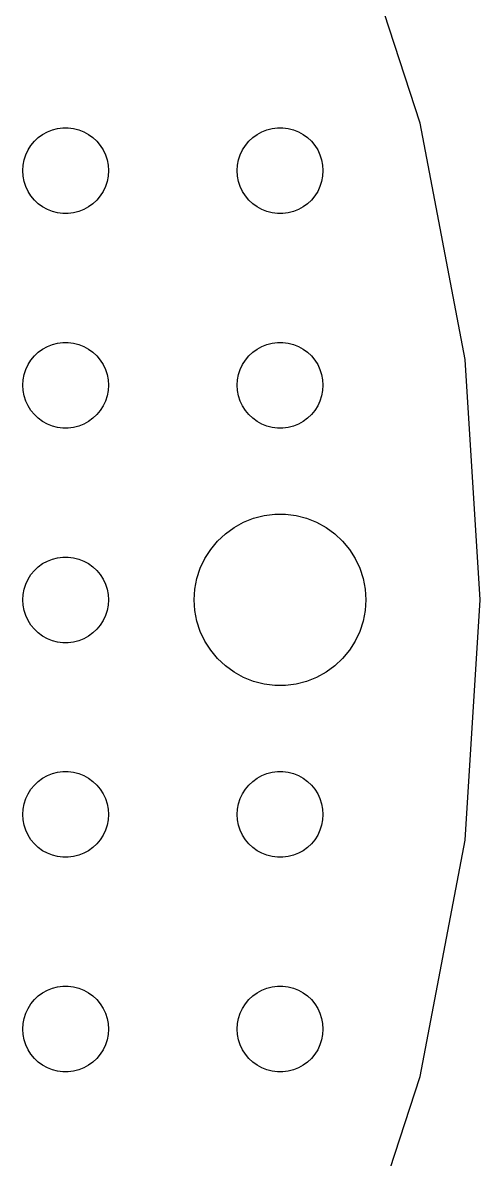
# Model space of a CAD drawing. Header units: metres. Extents: x -67 to 67, y -67 to 67.
# Drawn here: x 51 to 67, y -19.55 to 20.17 of the extents above; entities that cross this region are included whole.
import ezdxf

# ---------------------------------------------------------------- set-up
doc = ezdxf.new("R2010")
doc.units = ezdxf.units.M

msp = doc.modelspace()

# ---------------------------------------------------------------- linework, layer by layer
for p, q in [((64.8951, 16.6622), (62.295, 24.6643)), ((51.6963, 16.2665), (51.8613, 16.3572)), ((51.8613, 16.3572), (52.0365, 16.4266)), ((52.0365, 16.4266), (52.2189, 16.4734)), ((52.2189, 16.4734), (52.4058, 16.497)), ((52.4058, 16.497), (52.5942, 16.497)), ((52.5942, 16.497), (52.7811, 16.4734)), ((52.7811, 16.4734), (52.9635, 16.4266)), ((52.9635, 16.4266), (53.1387, 16.3572)), ((53.1387, 16.3572), (53.3037, 16.2665)), ((59.1963, 16.2665), (59.3613, 16.3572)), ((59.3613, 16.3572), (59.5365, 16.4266)), ((59.5365, 16.4266), (59.7189, 16.4734)), ((59.7189, 16.4734), (59.9058, 16.497)), ((59.9058, 16.497), (60.0942, 16.497)), ((60.0942, 16.497), (60.2811, 16.4734)), ((60.2811, 16.4734), (60.4635, 16.4266)), ((60.4635, 16.4266), (60.6387, 16.3572)), ((60.6387, 16.3572), (60.8037, 16.2665)), ((66.4717, 8.39732), (64.8951, 16.6622)), ((51.2865, 15.8817), (51.4065, 16.0268)), ((51.4065, 16.0268), (51.5439, 16.1558)), ((51.5439, 16.1558), (51.6963, 16.2665)), ((53.3037, 16.2665), (53.4561, 16.1558)), ((53.4561, 16.1558), (53.5934, 16.0268)), ((53.5934, 16.0268), (53.7135, 15.8817)), ((58.7865, 15.8817), (58.9065, 16.0268)), ((58.9065, 16.0268), (59.0439, 16.1558)), ((59.0439, 16.1558), (59.1963, 16.2665)), ((60.8037, 16.2665), (60.9561, 16.1558)), ((60.9561, 16.1558), (61.0934, 16.0268)), ((61.0934, 16.0268), (61.2135, 15.8817)), ((51.0471, 15.373), (51.1053, 15.5522)), ((51.1053, 15.5522), (51.1855, 15.7226)), ((51.1855, 15.7226), (51.2865, 15.8817)), ((53.7135, 15.8817), (53.8145, 15.7226)), ((53.8145, 15.7226), (53.8947, 15.5522)), ((53.8947, 15.5522), (53.9529, 15.373)), ((58.5471, 15.373), (58.6053, 15.5522)), ((58.6053, 15.5522), (58.6855, 15.7226)), ((58.6855, 15.7226), (58.7865, 15.8817)), ((61.2135, 15.8817), (61.3145, 15.7226)), ((61.3145, 15.7226), (61.3947, 15.5522)), ((61.3947, 15.5522), (61.4529, 15.373)), ((51, 15), (51.0118, 15.188)), ((51.0118, 15.188), (51.0471, 15.373)), ((53.9529, 15.373), (53.9882, 15.188)), ((53.9882, 15.188), (54, 15)), ((58.5, 15), (58.5118, 15.188)), ((58.5118, 15.188), (58.5471, 15.373)), ((61.4529, 15.373), (61.4882, 15.188)), ((61.4882, 15.188), (61.5, 15)), ((51.0118, 14.812), (51, 15)), ((51.0471, 14.627), (51.0118, 14.812)), ((53.9882, 14.812), (53.9529, 14.627)), ((54, 15), (53.9882, 14.812)), ((58.5118, 14.812), (58.5, 15)), ((58.5471, 14.627), (58.5118, 14.812)), ((61.4882, 14.812), (61.4529, 14.627)), ((61.5, 15), (61.4882, 14.812)), ((51.1053, 14.4478), (51.0471, 14.627)), ((51.1855, 14.2774), (51.1053, 14.4478)), ((53.8947, 14.4478), (53.8145, 14.2774)), ((53.9529, 14.627), (53.8947, 14.4478)), ((58.6053, 14.4478), (58.5471, 14.627)), ((58.6855, 14.2774), (58.6053, 14.4478)), ((61.3947, 14.4478), (61.3145, 14.2774)), ((61.4529, 14.627), (61.3947, 14.4478)), ((51.2865, 14.1183), (51.1855, 14.2774)), ((51.4065, 13.9732), (51.2865, 14.1183)), ((51.5439, 13.8442), (51.4065, 13.9732)), ((53.5934, 13.9732), (53.4561, 13.8442)), ((53.7135, 14.1183), (53.5934, 13.9732)), ((53.8145, 14.2774), (53.7135, 14.1183)), ((58.7865, 14.1183), (58.6855, 14.2774)), ((58.9065, 13.9732), (58.7865, 14.1183)), ((59.0439, 13.8442), (58.9065, 13.9732)), ((61.0934, 13.9732), (60.9561, 13.8442)), ((61.2135, 14.1183), (61.0934, 13.9732)), ((61.3145, 14.2774), (61.2135, 14.1183)), ((51.6963, 13.7335), (51.5439, 13.8442)), ((51.8613, 13.6427), (51.6963, 13.7335)), ((52.0365, 13.5734), (51.8613, 13.6427)), ((52.2189, 13.5266), (52.0365, 13.5734)), ((52.4058, 13.5029), (52.2189, 13.5266)), ((52.7811, 13.5266), (52.5942, 13.5029)), ((52.9635, 13.5734), (52.7811, 13.5266)), ((53.1387, 13.6427), (52.9635, 13.5734)), ((53.3037, 13.7335), (53.1387, 13.6427)), ((53.4561, 13.8442), (53.3037, 13.7335)), ((59.1963, 13.7335), (59.0439, 13.8442)), ((59.3613, 13.6427), (59.1963, 13.7335)), ((59.5365, 13.5734), (59.3613, 13.6427)), ((59.7189, 13.5266), (59.5365, 13.5734)), ((59.9058, 13.5029), (59.7189, 13.5266)), ((60.2811, 13.5266), (60.0942, 13.5029)), ((60.4635, 13.5734), (60.2811, 13.5266)), ((60.6387, 13.6427), (60.4635, 13.5734)), ((60.8037, 13.7335), (60.6387, 13.6427)), ((60.9561, 13.8442), (60.8037, 13.7335)), ((52.5942, 13.5029), (52.4058, 13.5029)), ((60.0942, 13.5029), (59.9058, 13.5029)), ((51.5439, 8.65576), (51.6963, 8.76648)), ((51.6963, 8.76648), (51.8613, 8.85724)), ((51.8613, 8.85724), (52.0365, 8.92657)), ((52.0365, 8.92657), (52.2189, 8.97342)), ((52.2189, 8.97342), (52.4058, 8.99704)), ((52.4058, 8.99704), (52.5942, 8.99704)), ((52.5942, 8.99704), (52.7811, 8.97342)), ((52.7811, 8.97342), (52.9635, 8.92657)), ((52.9635, 8.92657), (53.1387, 8.85724)), ((53.1387, 8.85724), (53.3037, 8.76648)), ((53.3037, 8.76648), (53.4561, 8.65576)), ((59.0439, 8.65576), (59.1963, 8.76648)), ((59.1963, 8.76648), (59.3613, 8.85724)), ((59.3613, 8.85724), (59.5365, 8.92657)), ((59.5365, 8.92657), (59.7189, 8.97342)), ((59.7189, 8.97342), (59.9058, 8.99704)), ((59.9058, 8.99704), (60.0942, 8.99704)), ((60.0942, 8.99704), (60.2811, 8.97342)), ((60.2811, 8.97342), (60.4635, 8.92657)), ((60.4635, 8.92657), (60.6387, 8.85724)), ((60.6387, 8.85724), (60.8037, 8.76648)), ((60.8037, 8.76648), (60.9561, 8.65576)), ((51.1855, 8.22263), (51.2865, 8.38167)), ((51.2865, 8.38167), (51.4065, 8.52681)), ((51.4065, 8.52681), (51.5439, 8.65576)), ((53.4561, 8.65576), (53.5934, 8.52681)), ((53.5934, 8.52681), (53.7135, 8.38167)), ((53.7135, 8.38167), (53.8145, 8.22263)), ((58.6855, 8.22263), (58.7865, 8.38167)), ((58.7865, 8.38167), (58.9065, 8.52681)), ((58.9065, 8.52681), (59.0439, 8.65576)), ((60.9561, 8.65576), (61.0934, 8.52681)), ((61.0934, 8.52681), (61.2135, 8.38167)), ((61.2135, 8.38167), (61.3145, 8.22263)), ((67, 0), (66.4717, 8.39732)), ((51.0471, 7.87303), (51.1053, 8.05219)), ((51.1053, 8.05219), (51.1855, 8.22263)), ((53.8145, 8.22263), (53.8947, 8.05219)), ((53.8947, 8.05219), (53.9529, 7.87303)), ((58.5471, 7.87303), (58.6053, 8.05219)), ((58.6053, 8.05219), (58.6855, 8.22263)), ((61.3145, 8.22263), (61.3947, 8.05219)), ((61.3947, 8.05219), (61.4529, 7.87303)), ((51, 7.5), (51.0118, 7.68799)), ((51.0118, 7.68799), (51.0471, 7.87303)), ((53.9529, 7.87303), (53.9882, 7.68799)), ((53.9882, 7.68799), (54, 7.5)), ((58.5, 7.5), (58.5118, 7.68799)), ((58.5118, 7.68799), (58.5471, 7.87303)), ((61.4529, 7.87303), (61.4882, 7.68799)), ((61.4882, 7.68799), (61.5, 7.5)), ((51.0118, 7.312), (51, 7.5)), ((51.0471, 7.12695), (51.0118, 7.312)), ((53.9882, 7.312), (53.9529, 7.12695)), ((54, 7.5), (53.9882, 7.312)), ((58.5118, 7.312), (58.5, 7.5)), ((58.5471, 7.12695), (58.5118, 7.312)), ((61.4882, 7.312), (61.4529, 7.12695)), ((61.5, 7.5), (61.4882, 7.312)), ((51.1053, 6.9478), (51.0471, 7.12695)), ((51.1855, 6.77736), (51.1053, 6.9478)), ((51.2865, 6.61832), (51.1855, 6.77736)), ((53.8145, 6.77736), (53.7135, 6.61832)), ((53.8947, 6.9478), (53.8145, 6.77736)), ((53.9529, 7.12695), (53.8947, 6.9478)), ((58.6053, 6.9478), (58.5471, 7.12695)), ((58.6855, 6.77736), (58.6053, 6.9478)), ((58.7865, 6.61832), (58.6855, 6.77736)), ((61.3145, 6.77736), (61.2135, 6.61832)), ((61.3947, 6.9478), (61.3145, 6.77736)), ((61.4529, 7.12695), (61.3947, 6.9478)), ((51.4065, 6.47318), (51.2865, 6.61832)), ((51.5439, 6.34422), (51.4065, 6.47318)), ((53.5934, 6.47318), (53.4561, 6.34422)), ((53.7135, 6.61832), (53.5934, 6.47318)), ((58.9065, 6.47318), (58.7865, 6.61832)), ((59.0439, 6.34422), (58.9065, 6.47318)), ((61.0934, 6.47318), (60.9561, 6.34422)), ((61.2135, 6.61832), (61.0934, 6.47318)), ((51.6963, 6.23351), (51.5439, 6.34422)), ((51.8613, 6.14275), (51.6963, 6.23351)), ((52.0365, 6.07341), (51.8613, 6.14275)), ((52.2189, 6.02657), (52.0365, 6.07341)), ((52.4058, 6.00294), (52.2189, 6.02657)), ((52.5942, 6.00294), (52.4058, 6.00294)), ((52.7811, 6.02657), (52.5942, 6.00294)), ((52.9635, 6.07341), (52.7811, 6.02657)), ((53.1387, 6.14275), (52.9635, 6.07341)), ((53.3037, 6.23351), (53.1387, 6.14275)), ((53.4561, 6.34422), (53.3037, 6.23351)), ((59.1963, 6.23351), (59.0439, 6.34422)), ((59.3613, 6.14275), (59.1963, 6.23351)), ((59.5365, 6.07341), (59.3613, 6.14275)), ((59.7189, 6.02657), (59.5365, 6.07341)), ((59.9058, 6.00294), (59.7189, 6.02657)), ((60.0942, 6.00294), (59.9058, 6.00294)), ((60.2811, 6.02657), (60.0942, 6.00294)), ((60.4635, 6.07341), (60.2811, 6.02657)), ((60.6387, 6.14275), (60.4635, 6.07341)), ((60.8037, 6.23351), (60.6387, 6.14275)), ((60.9561, 6.34422), (60.8037, 6.23351)), ((58.7227, 2.71448), (59.0729, 2.85316)), ((59.0729, 2.85316), (59.4379, 2.94685)), ((59.4379, 2.94685), (59.8116, 2.99408)), ((59.8116, 2.99408), (60.1884, 2.99408)), ((60.1884, 2.99408), (60.5621, 2.94685)), ((60.5621, 2.94685), (60.927, 2.85316)), ((60.927, 2.85316), (61.2773, 2.71448)), ((58.0877, 2.31154), (58.3925, 2.53297)), ((58.3925, 2.53297), (58.7227, 2.71448)), ((61.2773, 2.71448), (61.6075, 2.53297)), ((61.6075, 2.53297), (61.9123, 2.31154)), ((57.5729, 1.76335), (57.8131, 2.05363)), ((57.8131, 2.05363), (58.0877, 2.31154)), ((61.9123, 2.31154), (62.1869, 2.05363)), ((62.1869, 2.05363), (62.427, 1.76335)), ((57.3711, 1.44525), (57.5729, 1.76335)), ((62.427, 1.76335), (62.6289, 1.44525)), ((51.5439, 1.15576), (51.6963, 1.26648)), ((51.6963, 1.26648), (51.8613, 1.35724)), ((51.8613, 1.35724), (52.0365, 1.42657)), ((52.0365, 1.42657), (52.2189, 1.47342)), ((52.2189, 1.47342), (52.4058, 1.49704)), ((52.4058, 1.49704), (52.5942, 1.49704)), ((52.5942, 1.49704), (52.7811, 1.47342)), ((52.7811, 1.47342), (52.9635, 1.42657)), ((52.9635, 1.42657), (53.1387, 1.35724)), ((53.1387, 1.35724), (53.3037, 1.26648)), ((53.3037, 1.26648), (53.4561, 1.15576)), ((57.2107, 1.10437), (57.3711, 1.44525)), ((62.6289, 1.44525), (62.7893, 1.10437)), ((51.1855, 0.72263), (51.2865, 0.88167)), ((51.2865, 0.88167), (51.4065, 1.02681)), ((51.4065, 1.02681), (51.5439, 1.15576)), ((53.4561, 1.15576), (53.5934, 1.02681)), ((53.5934, 1.02681), (53.7135, 0.88167)), ((53.7135, 0.88167), (53.8145, 0.72263)), ((57.0942, 0.74606), (57.2107, 1.10437)), ((62.7893, 1.10437), (62.9057, 0.74606)), ((51.0471, 0.37303), (51.1053, 0.55219)), ((51.1053, 0.55219), (51.1855, 0.72263)), ((53.8145, 0.72263), (53.8947, 0.55219)), ((53.8947, 0.55219), (53.9529, 0.37303)), ((57.0237, 0.37599), (57.0942, 0.74606)), ((62.9057, 0.74606), (62.9763, 0.37599)), ((51, 0), (51.0118, 0.18799)), ((51.0118, -0.18799), (51, 0)), ((51.0118, 0.18799), (51.0471, 0.37303)), ((53.9529, 0.37303), (53.9882, 0.18799)), ((53.9882, 0.18799), (54, 0)), ((54, 0), (53.9882, -0.18799)), ((57, 0), (57.0237, 0.37599)), ((57.0237, -0.37599), (57, 0)), ((62.9763, 0.37599), (63, 0)), ((63, 0), (62.9763, -0.37599)), ((66.4717, -8.39732), (67, 0)), ((51.0471, -0.37303), (51.0118, -0.18799)), ((51.1053, -0.55219), (51.0471, -0.37303)), ((53.9529, -0.37303), (53.8947, -0.55219)), ((53.9882, -0.18799), (53.9529, -0.37303)), ((57.0942, -0.74606), (57.0237, -0.37599)), ((62.9763, -0.37599), (62.9057, -0.74606)), ((51.1855, -0.72263), (51.1053, -0.55219)), ((51.2865, -0.88167), (51.1855, -0.72263)), ((53.8145, -0.72263), (53.7135, -0.88167)), ((53.8947, -0.55219), (53.8145, -0.72263)), ((57.2107, -1.10437), (57.0942, -0.74606)), ((62.9057, -0.74606), (62.7893, -1.10437)), ((51.4065, -1.02681), (51.2865, -0.88167)), ((51.5439, -1.15576), (51.4065, -1.02681)), ((51.6963, -1.26648), (51.5439, -1.15576)), ((53.4561, -1.15576), (53.3037, -1.26648)), ((53.5934, -1.02681), (53.4561, -1.15576)), ((53.7135, -0.88167), (53.5934, -1.02681)), ((57.3711, -1.44525), (57.2107, -1.10437)), ((62.7893, -1.10437), (62.6289, -1.44525)), ((51.8613, -1.35724), (51.6963, -1.26648)), ((52.0365, -1.42657), (51.8613, -1.35724)), ((52.2189, -1.47342), (52.0365, -1.42657)), ((52.4058, -1.49704), (52.2189, -1.47342)), ((52.5942, -1.49704), (52.4058, -1.49704)), ((52.7811, -1.47342), (52.5942, -1.49704)), ((52.9635, -1.42657), (52.7811, -1.47342)), ((53.1387, -1.35724), (52.9635, -1.42657)), ((53.3037, -1.26648), (53.1387, -1.35724)), ((57.5729, -1.76335), (57.3711, -1.44525)), ((62.6289, -1.44525), (62.427, -1.76335)), ((57.8131, -2.05363), (57.5729, -1.76335)), ((62.427, -1.76335), (62.1869, -2.05363)), ((58.0877, -2.31154), (57.8131, -2.05363)), ((58.3925, -2.53297), (58.0877, -2.31154)), ((61.9123, -2.31154), (61.6075, -2.53297)), ((62.1869, -2.05363), (61.9123, -2.31154)), ((58.7227, -2.71448), (58.3925, -2.53297)), ((59.0729, -2.85316), (58.7227, -2.71448)), ((61.2773, -2.71448), (60.927, -2.85316)), ((61.6075, -2.53297), (61.2773, -2.71448)), ((59.4379, -2.94685), (59.0729, -2.85316)), ((59.8116, -2.99408), (59.4379, -2.94685)), ((60.1884, -2.99408), (59.8116, -2.99408)), ((60.5621, -2.94685), (60.1884, -2.99408)), ((60.927, -2.85316), (60.5621, -2.94685)), ((51.4065, -6.47318), (51.5439, -6.34422)), ((51.5439, -6.34422), (51.6963, -6.23351)), ((51.6963, -6.23351), (51.8613, -6.14275)), ((51.8613, -6.14275), (52.0365, -6.07341)), ((52.0365, -6.07341), (52.2189, -6.02657)), ((52.2189, -6.02657), (52.4058, -6.00294)), ((52.4058, -6.00294), (52.5942, -6.00294)), ((52.5942, -6.00294), (52.7811, -6.02657)), ((52.7811, -6.02657), (52.9635, -6.07341)), ((52.9635, -6.07341), (53.1387, -6.14275)), ((53.1387, -6.14275), (53.3037, -6.23351)), ((53.3037, -6.23351), (53.4561, -6.34422)), ((53.4561, -6.34422), (53.5934, -6.47318)), ((58.9065, -6.47318), (59.0439, -6.34422)), ((59.0439, -6.34422), (59.1963, -6.23351)), ((59.1963, -6.23351), (59.3613, -6.14275)), ((59.3613, -6.14275), (59.5365, -6.07341)), ((59.5365, -6.07341), (59.7189, -6.02657)), ((59.7189, -6.02657), (59.9058, -6.00294)), ((59.9058, -6.00294), (60.0942, -6.00294)), ((60.0942, -6.00294), (60.2811, -6.02657)), ((60.2811, -6.02657), (60.4635, -6.07341)), ((60.4635, -6.07341), (60.6387, -6.14275)), ((60.6387, -6.14275), (60.8037, -6.23351)), ((60.8037, -6.23351), (60.9561, -6.34422)), ((60.9561, -6.34422), (61.0934, -6.47318)), ((51.1855, -6.77736), (51.2865, -6.61832)), ((51.2865, -6.61832), (51.4065, -6.47318)), ((53.5934, -6.47318), (53.7135, -6.61832)), ((53.7135, -6.61832), (53.8145, -6.77736)), ((58.6855, -6.77736), (58.7865, -6.61832)), ((58.7865, -6.61832), (58.9065, -6.47318)), ((61.0934, -6.47318), (61.2135, -6.61832)), ((61.2135, -6.61832), (61.3145, -6.77736)), ((51.0118, -7.312), (51.0471, -7.12695)), ((51.0471, -7.12695), (51.1053, -6.9478)), ((51.1053, -6.9478), (51.1855, -6.77736)), ((53.8145, -6.77736), (53.8947, -6.9478)), ((53.8947, -6.9478), (53.9529, -7.12695)), ((53.9529, -7.12695), (53.9882, -7.312)), ((58.5118, -7.312), (58.5471, -7.12695)), ((58.5471, -7.12695), (58.6053, -6.9478)), ((58.6053, -6.9478), (58.6855, -6.77736)), ((61.3145, -6.77736), (61.3947, -6.9478)), ((61.3947, -6.9478), (61.4529, -7.12695)), ((61.4529, -7.12695), (61.4882, -7.312)), ((51, -7.5), (51.0118, -7.312)), ((51.0118, -7.68799), (51, -7.5)), ((53.9882, -7.312), (54, -7.5)), ((54, -7.5), (53.9882, -7.68799)), ((58.5, -7.5), (58.5118, -7.312)), ((58.5118, -7.68799), (58.5, -7.5)), ((61.4882, -7.312), (61.5, -7.5)), ((61.5, -7.5), (61.4882, -7.68799)), ((51.0471, -7.87303), (51.0118, -7.68799)), ((51.1053, -8.05219), (51.0471, -7.87303)), ((53.9529, -7.87303), (53.8947, -8.05219)), ((53.9882, -7.68799), (53.9529, -7.87303)), ((58.5471, -7.87303), (58.5118, -7.68799)), ((58.6053, -8.05219), (58.5471, -7.87303)), ((61.4529, -7.87303), (61.3947, -8.05219)), ((61.4882, -7.68799), (61.4529, -7.87303)), ((51.1855, -8.22263), (51.1053, -8.05219)), ((51.2865, -8.38167), (51.1855, -8.22263)), ((53.8145, -8.22263), (53.7135, -8.38167)), ((53.8947, -8.05219), (53.8145, -8.22263)), ((58.6855, -8.22263), (58.6053, -8.05219)), ((58.7865, -8.38167), (58.6855, -8.22263)), ((61.3145, -8.22263), (61.2135, -8.38167)), ((61.3947, -8.05219), (61.3145, -8.22263)), ((51.4065, -8.52681), (51.2865, -8.38167)), ((51.5439, -8.65576), (51.4065, -8.52681)), ((51.6963, -8.76648), (51.5439, -8.65576)), ((53.4561, -8.65576), (53.3037, -8.76648)), ((53.5934, -8.52681), (53.4561, -8.65576)), ((53.7135, -8.38167), (53.5934, -8.52681)), ((58.9065, -8.52681), (58.7865, -8.38167)), ((59.0439, -8.65576), (58.9065, -8.52681)), ((59.1963, -8.76648), (59.0439, -8.65576)), ((60.9561, -8.65576), (60.8037, -8.76648)), ((61.0934, -8.52681), (60.9561, -8.65576)), ((61.2135, -8.38167), (61.0934, -8.52681)), ((64.8951, -16.6622), (66.4717, -8.39732)), ((51.8613, -8.85724), (51.6963, -8.76648)), ((52.0365, -8.92657), (51.8613, -8.85724)), ((52.2189, -8.97342), (52.0365, -8.92657)), ((52.4058, -8.99704), (52.2189, -8.97342)), ((52.5942, -8.99704), (52.4058, -8.99704)), ((52.7811, -8.97342), (52.5942, -8.99704)), ((52.9635, -8.92657), (52.7811, -8.97342)), ((53.1387, -8.85724), (52.9635, -8.92657)), ((53.3037, -8.76648), (53.1387, -8.85724)), ((59.3613, -8.85724), (59.1963, -8.76648)), ((59.5365, -8.92657), (59.3613, -8.85724)), ((59.7189, -8.97342), (59.5365, -8.92657)), ((59.9058, -8.99704), (59.7189, -8.97342)), ((60.0942, -8.99704), (59.9058, -8.99704)), ((60.2811, -8.97342), (60.0942, -8.99704)), ((60.4635, -8.92657), (60.2811, -8.97342)), ((60.6387, -8.85724), (60.4635, -8.92657)), ((60.8037, -8.76648), (60.6387, -8.85724)), ((52.2189, -13.5266), (52.4058, -13.5029)), ((52.4058, -13.5029), (52.5942, -13.5029)), ((52.5942, -13.5029), (52.7811, -13.5266)), ((59.7189, -13.5266), (59.9058, -13.5029)), ((59.9058, -13.5029), (60.0942, -13.5029)), ((60.0942, -13.5029), (60.2811, -13.5266)), ((51.4065, -13.9732), (51.5439, -13.8442)), ((51.5439, -13.8442), (51.6963, -13.7335)), ((51.6963, -13.7335), (51.8613, -13.6427)), ((51.8613, -13.6427), (52.0365, -13.5734)), ((52.0365, -13.5734), (52.2189, -13.5266)), ((52.7811, -13.5266), (52.9635, -13.5734)), ((52.9635, -13.5734), (53.1387, -13.6427)), ((53.1387, -13.6427), (53.3037, -13.7335)), ((53.3037, -13.7335), (53.4561, -13.8442)), ((53.4561, -13.8442), (53.5934, -13.9732)), ((58.9065, -13.9732), (59.0439, -13.8442)), ((59.0439, -13.8442), (59.1963, -13.7335)), ((59.1963, -13.7335), (59.3613, -13.6427)), ((59.3613, -13.6427), (59.5365, -13.5734)), ((59.5365, -13.5734), (59.7189, -13.5266)), ((60.2811, -13.5266), (60.4635, -13.5734)), ((60.4635, -13.5734), (60.6387, -13.6427)), ((60.6387, -13.6427), (60.8037, -13.7335)), ((60.8037, -13.7335), (60.9561, -13.8442)), ((60.9561, -13.8442), (61.0934, -13.9732)), ((51.1053, -14.4478), (51.1855, -14.2774)), ((51.1855, -14.2774), (51.2865, -14.1183)), ((51.2865, -14.1183), (51.4065, -13.9732)), ((53.5934, -13.9732), (53.7135, -14.1183)), ((53.7135, -14.1183), (53.8145, -14.2774)), ((53.8145, -14.2774), (53.8947, -14.4478)), ((58.6053, -14.4478), (58.6855, -14.2774)), ((58.6855, -14.2774), (58.7865, -14.1183)), ((58.7865, -14.1183), (58.9065, -13.9732)), ((61.0934, -13.9732), (61.2135, -14.1183)), ((61.2135, -14.1183), (61.3145, -14.2774)), ((61.3145, -14.2774), (61.3947, -14.4478)), ((51.0118, -14.812), (51.0471, -14.627)), ((51.0471, -14.627), (51.1053, -14.4478)), ((53.8947, -14.4478), (53.9529, -14.627)), ((53.9529, -14.627), (53.9882, -14.812)), ((58.5118, -14.812), (58.5471, -14.627)), ((58.5471, -14.627), (58.6053, -14.4478)), ((61.3947, -14.4478), (61.4529, -14.627)), ((61.4529, -14.627), (61.4882, -14.812)), ((51, -15), (51.0118, -14.812)), ((51.0118, -15.188), (51, -15)), ((53.9882, -14.812), (54, -15)), ((54, -15), (53.9882, -15.188)), ((58.5, -15), (58.5118, -14.812)), ((58.5118, -15.188), (58.5, -15)), ((61.4882, -14.812), (61.5, -15)), ((61.5, -15), (61.4882, -15.188)), ((51.0471, -15.373), (51.0118, -15.188)), ((51.1053, -15.5522), (51.0471, -15.373)), ((53.9529, -15.373), (53.8947, -15.5522)), ((53.9882, -15.188), (53.9529, -15.373)), ((58.5471, -15.373), (58.5118, -15.188)), ((58.6053, -15.5522), (58.5471, -15.373)), ((61.4529, -15.373), (61.3947, -15.5522)), ((61.4882, -15.188), (61.4529, -15.373)), ((51.1855, -15.7226), (51.1053, -15.5522)), ((51.2865, -15.8817), (51.1855, -15.7226)), ((51.4065, -16.0268), (51.2865, -15.8817)), ((53.7135, -15.8817), (53.5934, -16.0268)), ((53.8145, -15.7226), (53.7135, -15.8817)), ((53.8947, -15.5522), (53.8145, -15.7226)), ((58.6855, -15.7226), (58.6053, -15.5522)), ((58.7865, -15.8817), (58.6855, -15.7226)), ((58.9065, -16.0268), (58.7865, -15.8817)), ((61.2135, -15.8817), (61.0934, -16.0268)), ((61.3145, -15.7226), (61.2135, -15.8817)), ((61.3947, -15.5522), (61.3145, -15.7226)), ((51.5439, -16.1558), (51.4065, -16.0268)), ((51.6963, -16.2665), (51.5439, -16.1558)), ((51.8613, -16.3572), (51.6963, -16.2665)), ((53.3037, -16.2665), (53.1387, -16.3572)), ((53.4561, -16.1558), (53.3037, -16.2665)), ((53.5934, -16.0268), (53.4561, -16.1558)), ((59.0439, -16.1558), (58.9065, -16.0268)), ((59.1963, -16.2665), (59.0439, -16.1558)), ((59.3613, -16.3572), (59.1963, -16.2665)), ((60.8037, -16.2665), (60.6387, -16.3572)), ((60.9561, -16.1558), (60.8037, -16.2665)), ((61.0934, -16.0268), (60.9561, -16.1558)), ((52.0365, -16.4266), (51.8613, -16.3572)), ((52.2189, -16.4734), (52.0365, -16.4266)), ((52.4058, -16.497), (52.2189, -16.4734)), ((52.5942, -16.497), (52.4058, -16.497)), ((52.7811, -16.4734), (52.5942, -16.497)), ((52.9635, -16.4266), (52.7811, -16.4734)), ((53.1387, -16.3572), (52.9635, -16.4266)), ((59.5365, -16.4266), (59.3613, -16.3572)), ((59.7189, -16.4734), (59.5365, -16.4266)), ((59.9058, -16.497), (59.7189, -16.4734)), ((60.0942, -16.497), (59.9058, -16.497)), ((60.2811, -16.4734), (60.0942, -16.497)), ((60.4635, -16.4266), (60.2811, -16.4734)), ((60.6387, -16.3572), (60.4635, -16.4266)), ((62.295, -24.6643), (64.8951, -16.6622))]:
    msp.add_line(p, q)

doc.saveas('drawing.dxf')
